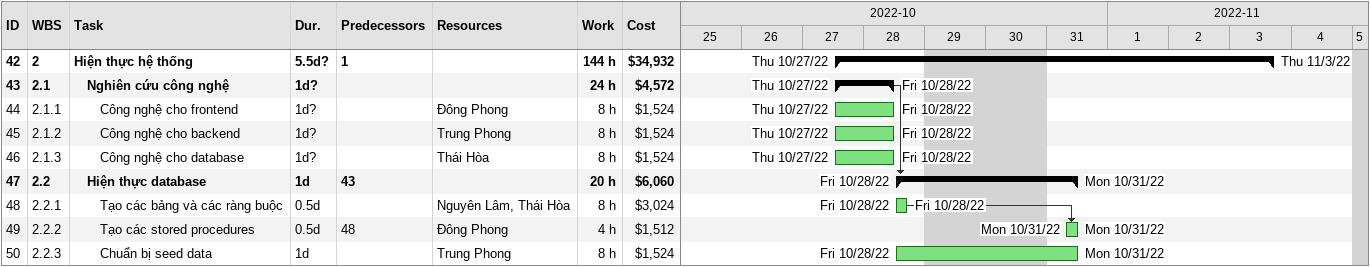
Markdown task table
| ID | WBS | Task | Duration | Start | Finish | Predecessors | Resources | Work (h) | Cost ($) |
|---|---|---|---|---|---|---|---|---|---|
| 42 | 2 | **Hiện thực hệ thống** | 5.5d? | 2022-10-27 | 2022-11-03 | 1 |  | 144 | 34932 |
| 43 | 2.1 | **Nghiên cứu công nghệ** | 1d? | 2022-10-27 | 2022-10-28 |  |  | 24 | 4572 |
| 44 | 2.1.1 | Công nghệ cho frontend | 1d? | 2022-10-27 | 2022-10-28 |  | Đông Phong | 8 | 1524 |
| 45 | 2.1.2 | Công nghệ cho backend | 1d? | 2022-10-27 | 2022-10-28 |  | Trung Phong | 8 | 1524 |
| 46 | 2.1.3 | Công nghệ cho database | 1d? | 2022-10-27 | 2022-10-28 |  | Thái Hòa | 8 | 1524 |
| 47 | 2.2 | **Hiện thực database** | 1d | 2022-10-28 | 2022-10-31 | 43 |  | 20 | 6060 |
| 48 | 2.2.1 | Tạo các bảng và các ràng buộc | 0.5d | 2022-10-28 | 2022-10-28 |  | Nguyên Lâm, Thái Hòa | 8 | 3024 |
| 49 | 2.2.2 | Tạo các stored procedures | 0.5d | 2022-10-31 | 2022-10-31 | 48 | Đông Phong | 4 | 1512 |
| 50 | 2.2.3 | Chuẩn bị seed data | 1d | 2022-10-28 | 2022-10-31 |  | Trung Phong | 8 | 1524 |
